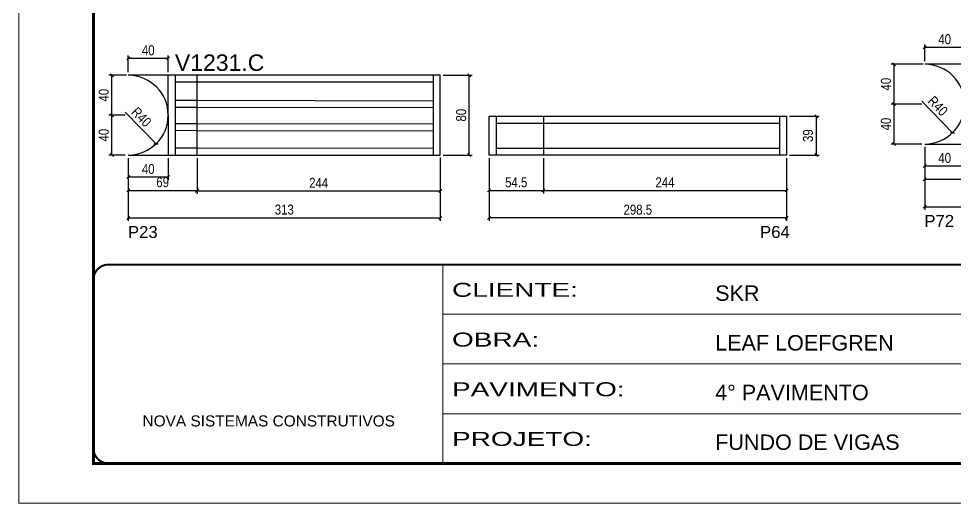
# Model space of a CAD drawing. Extents: x 1959 to 8212, y 239 to 4735.
# Drawn here: x 5142 to 6082, y 2537 to 3022 of the extents above; entities that cross this region are included whole.
import ezdxf

# ---------------------------------------------------------------- set-up
doc = ezdxf.new("R2010")
doc.units = 0
doc.linetypes.add('CONTINUO', pattern=[0])
doc.linetypes.add('DASHED', pattern=[0.75, 0.5, -0.25])
for name, color, linetype in [('5', 5, 'Continuous'), ('COTA', 241, 'Continuous'), ('NOMENCLATURA', 7, 'Continuous'), ('Painéis', 200, 'Continuous'), ('SARR_2.2x7', 40, 'Continuous')]:
    doc.layers.add(name, color=color, linetype=linetype)
doc.layers.add('Folhas', color=255, linetype='Continuous', lineweight=9)
doc.layers.add('SARRAFO DE PRESSAO', color=251, linetype='DASHED', lineweight=9)
doc.styles.add('ARIAL', font='arial.ttf')
doc.styles.add('COTA TECNICA', font='techl___.ttf', dxfattribs={"height": 10})
doc.styles.get("Standard").update_dxf_attribs({"font": 'arial.ttf'})
doc.styles.add('Tecnologia', font='')
doc.styles.get('Tecnologia').set_extended_font_data('Forgotten Futurist')
doc.dimstyles.new('PAINEL', dxfattribs={"dimtxt": 10, "dimasz": 3, "dimexe": 3, "dimexo": 3, "dimgap": 3, "dimtad": 1, "dimdec": 1, "dimzin": 12, "dimdsep": 46, "dimtxsty": 'COTA TECNICA', "dimblk1": 'OBLIQUE', "dimblk2": 'OBLIQUE', "dimsah": 1, "dimcen": 0.9, "dimclrd": 4, "dimclre": 4, "dimclrt": 240, "dimadec": 1, "dimazin": 3, "dimtfac": 1, "dimtdec": 1, "dimtmove": 0, "dimatfit": 3, "dimfxl": 1, "dimtolj": 1, "dimtzin": 12, "dimarcsym": 0})

# ---------------------------------------------------------------- blocks, each defined once
blk = doc.blocks.new('9999999999')
at = {"color": 30, "linetype": 'CONTINUO'}
for p, q in [((98564.56, 34230.21), (98564.56, 34429.45)), ((98564.56, 34379.64), (99583.98, 34379.64)), ((98564.56, 34329.83), (99487.98, 34329.83)), ((98564.56, 34280.02), (99487.98, 34280.02))]:
    blk.add_line(p, q, dxfattribs=at)
at = {"color": 30, "linetype": 'CONTINUO', "const_width": 2}
blk.add_lwpolyline([(99583.98, 34230.21), (99583.98, 34414.45, 0.414214), (99568.98, 34429.45), (98228.98, 34429.45, 0.414214), (98213.98, 34414.45), (98213.98, 34245.21, 0.414214), (98228.98, 34230.21), (99583.98, 34230.21)], format="xyb", dxfattribs=at)
at = {"layer": 'Folhas'}
blk.add_lwpolyline([(98138.98, 34190.21), (99623.98, 34190.21), (99623.98, 35240.21), (98138.98, 35240.21)], close=True, dxfattribs=at)
at = {"layer": 'Folhas', "color": 30, "const_width": 3}
blk.add_lwpolyline([(98213.98, 34230.21), (99583.98, 34230.21), (99583.98, 35200.21), (98213.98, 35200.21)], close=True, dxfattribs=at)
at = {"color": 7, "linetype": 'Continuous', "ltscale": 5, "style": 'ARIAL'}
for s, height, p in [('SKR', 15.483, (98837.68, 34393.13)), ('LEAF LOEFGREN', 15.4829, (98837.68, 34343.32)), ('4° PAVIMENTO', 15.4829, (98837.68, 34293.51)), ('NOVA SISTEMAS CONSTRUTIVOS', 11.0592, (98263.19, 34267.21)), ('FUNDO DE VIGAS', 15.4829, (98837.68, 34243.7))]:
    blk.add_text(s, height=height, dxfattribs=at).set_placement(p)
at = {"layer": 'Folhas', "color": 7, "style": 'Tecnologia', "width": 1.5}
for s, p in [('CLIENTE:', (98573.65, 34397.17)), ('OBRA:', (98573.65, 34347.31)), ('PAVIMENTO:', (98573.65, 34297.5)), ('PROJETO:', (98573.65, 34247.69))]:
    blk.add_text(s, height=14, dxfattribs=at).set_placement(p)
blk = doc.blocks.new('_Oblique')
at = {"color": 0, "linetype": 'ByBlock', "lineweight": -2}
blk.add_line((-0.5, -0.5), (0.5, 0.5), dxfattribs=at)
blk = doc.blocks.new('*D449')
at = {"layer": 'COTA', "color": 4, "lineweight": -2, "transparency": 16777216}
for p, q in [((5252.19, 2882.73), (5252.19, 2819.8)), ((5565.19, 2882.73), (5565.19, 2819.8)), ((5252.19, 2822.8), (5565.19, 2822.8))]:
    blk.add_line(p, q, dxfattribs=at)
at = {"layer": 'Defpoints', "color": 0, "transparency": 16777216}
for p in [(5252.19, 2885.73), (5565.19, 2885.73), (5565.19, 2822.8)]:
    blk.add_point(p, dxfattribs=at)
at = {"layer": 'COTA', "color": 4, "lineweight": -2, "transparency": 16777216, "xscale": 3, "yscale": 3, "zscale": 3, "rotation": 180}
blk.add_blockref('_Oblique', (5252.19, 2822.8), dxfattribs=at)
at = {"layer": 'COTA', "color": 4, "lineweight": -2, "transparency": 16777216, "xscale": 3, "yscale": 3, "zscale": 3}
blk.add_blockref('_Oblique', (5565.19, 2822.8), dxfattribs=at)
at = {"layer": 'COTA', "color": 240, "transparency": 16777216, "insert": (5408.69, 2831.02), "char_height": 10, "attachment_point": 5, "style": 'COTA TECNICA'}
blk.add_mtext('\\A1;313', dxfattribs=at)
blk = doc.blocks.new('*D450')
at = {"layer": 'COTA', "color": 4, "lineweight": -2, "transparency": 16777216}
for p, q in [((5614.12, 2882.73), (5614.12, 2819.8)), ((5912.62, 2882.73), (5912.62, 2819.8)), ((5912.62, 2822.8), (5614.12, 2822.8))]:
    blk.add_line(p, q, dxfattribs=at)
at = {"layer": 'Defpoints', "color": 0, "transparency": 16777216}
for p in [(5614.12, 2885.73), (5912.62, 2885.73), (5614.12, 2822.8)]:
    blk.add_point(p, dxfattribs=at)
at = {"layer": 'COTA', "color": 4, "lineweight": -2, "transparency": 16777216, "xscale": 3, "yscale": 3, "zscale": 3, "rotation": 180}
blk.add_blockref('_Oblique', (5614.12, 2822.8), dxfattribs=at)
at = {"layer": 'COTA', "color": 4, "lineweight": -2, "transparency": 16777216, "xscale": 3, "yscale": 3, "zscale": 3}
blk.add_blockref('_Oblique', (5912.62, 2822.8), dxfattribs=at)
at = {"layer": 'COTA', "color": 240, "transparency": 16777216, "insert": (5763.37, 2830.94), "char_height": 10, "attachment_point": 5, "style": 'COTA TECNICA'}
blk.add_mtext('\\A1;298.5', dxfattribs=at)
blk = doc.blocks.new('*D451')
at = {"layer": 'COTA', "color": 4, "lineweight": -2, "transparency": 16777216}
for p, q in [((5915.62, 2924.73), (5945.36, 2924.73)), ((5942.36, 2924.73), (5942.36, 2885.73)), ((5915.62, 2885.73), (5945.36, 2885.73))]:
    blk.add_line(p, q, dxfattribs=at)
at = {"layer": 'Defpoints', "color": 0, "transparency": 16777216}
for p in [(5912.62, 2924.73), (5912.62, 2885.73), (5942.36, 2885.73)]:
    blk.add_point(p, dxfattribs=at)
at = {"layer": 'COTA', "color": 4, "lineweight": -2, "transparency": 16777216, "xscale": 3, "yscale": 3, "zscale": 3}
for p, rotation in [((5942.36, 2924.73), 90), ((5942.36, 2885.73), 270)]:
    blk.add_blockref('_Oblique', p, dxfattribs=dict(at, rotation=rotation))
at = {"layer": 'COTA', "color": 240, "transparency": 16777216, "insert": (5934.11, 2905.23), "char_height": 10, "attachment_point": 5, "rotation": 90, "style": 'COTA TECNICA'}
blk.add_mtext('\\A1;39', dxfattribs=at)
blk = doc.blocks.new('*D452')
at = {"layer": 'COTA', "color": 4, "lineweight": -2, "transparency": 16777216}
for p, q in [((5249.19, 2925.73), (5232.7, 2925.73)), ((5235.7, 2885.73), (5235.7, 2925.73)), ((5249.19, 2885.73), (5232.7, 2885.73))]:
    blk.add_line(p, q, dxfattribs=at)
at = {"layer": 'Defpoints', "color": 0, "transparency": 16777216}
for p in [(5235.7, 2925.73), (5252.19, 2925.73), (5252.19, 2885.73)]:
    blk.add_point(p, dxfattribs=at)
at = {"layer": 'COTA', "color": 4, "lineweight": -2, "transparency": 16777216, "xscale": 3, "yscale": 3, "zscale": 3}
for p, rotation in [((5235.7, 2925.73), 90), ((5235.7, 2885.73), 270)]:
    blk.add_blockref('_Oblique', p, dxfattribs=dict(at, rotation=rotation))
at = {"layer": 'COTA', "color": 240, "transparency": 16777216, "insert": (5227.6, 2905.73), "char_height": 10, "attachment_point": 5, "rotation": 90, "style": 'COTA TECNICA'}
blk.add_mtext('\\A1;40', dxfattribs=at)
blk = doc.blocks.new('*D453')
at = {"layer": 'COTA', "color": 4, "lineweight": -2, "transparency": 16777216}
for p, q in [((5250.46, 2965.71), (5232.7, 2965.71)), ((5235.7, 2925.73), (5235.7, 2965.71)), ((5249.19, 2925.73), (5232.7, 2925.73))]:
    blk.add_line(p, q, dxfattribs=at)
at = {"layer": 'Defpoints', "color": 0, "transparency": 16777216}
for p in [(5235.7, 2965.71), (5253.46, 2965.71), (5252.19, 2925.73)]:
    blk.add_point(p, dxfattribs=at)
at = {"layer": 'COTA', "color": 4, "lineweight": -2, "transparency": 16777216, "xscale": 3, "yscale": 3, "zscale": 3}
for p, rotation in [((5235.7, 2965.71), 90), ((5235.7, 2925.73), 270)]:
    blk.add_blockref('_Oblique', p, dxfattribs=dict(at, rotation=rotation))
at = {"layer": 'COTA', "color": 240, "transparency": 16777216, "insert": (5227.6, 2945.72), "char_height": 10, "attachment_point": 5, "rotation": 90, "style": 'COTA TECNICA'}
blk.add_mtext('\\A1;40', dxfattribs=at)
blk = doc.blocks.new('*D454')
at = {"layer": 'COTA', "color": 4, "lineweight": -2, "transparency": 16777216}
for p, q in [((5252.19, 2968.73), (5252.19, 2985.62)), ((5292.19, 2982.62), (5252.19, 2982.62)), ((5292.19, 2968.73), (5292.19, 2985.62))]:
    blk.add_line(p, q, dxfattribs=at)
at = {"layer": 'Defpoints', "color": 0, "transparency": 16777216}
for p in [(5252.19, 2982.62), (5252.19, 2965.73), (5292.19, 2965.73)]:
    blk.add_point(p, dxfattribs=at)
at = {"layer": 'COTA', "color": 4, "lineweight": -2, "transparency": 16777216, "xscale": 3, "yscale": 3, "zscale": 3, "rotation": 180}
blk.add_blockref('_Oblique', (5252.19, 2982.62), dxfattribs=at)
at = {"layer": 'COTA', "color": 4, "lineweight": -2, "transparency": 16777216, "xscale": 3, "yscale": 3, "zscale": 3}
blk.add_blockref('_Oblique', (5292.19, 2982.62), dxfattribs=at)
at = {"layer": 'COTA', "color": 240, "transparency": 16777216, "insert": (5272.19, 2990.72), "char_height": 10, "attachment_point": 5, "style": 'COTA TECNICA'}
blk.add_mtext('\\A1;40', dxfattribs=at)
blk = doc.blocks.new('*D455')
at = {"layer": 'COTA', "color": 4, "lineweight": -2, "transparency": 16777216}
for p, q in [((5252.19, 2882.73), (5252.19, 2860.61)), ((5292.19, 2882.73), (5292.19, 2860.61)), ((5292.19, 2863.61), (5252.19, 2863.61))]:
    blk.add_line(p, q, dxfattribs=at)
at = {"layer": 'Defpoints', "color": 0, "transparency": 16777216}
for p in [(5252.19, 2885.73), (5292.19, 2885.73), (5252.19, 2863.61)]:
    blk.add_point(p, dxfattribs=at)
at = {"layer": 'COTA', "color": 4, "lineweight": -2, "transparency": 16777216, "xscale": 3, "yscale": 3, "zscale": 3, "rotation": 180}
blk.add_blockref('_Oblique', (5252.19, 2863.61), dxfattribs=at)
at = {"layer": 'COTA', "color": 4, "lineweight": -2, "transparency": 16777216, "xscale": 3, "yscale": 3, "zscale": 3}
blk.add_blockref('_Oblique', (5292.19, 2863.61), dxfattribs=at)
at = {"layer": 'COTA', "color": 240, "transparency": 16777216, "insert": (5272.19, 2871.71), "char_height": 10, "attachment_point": 5, "style": 'COTA TECNICA'}
blk.add_mtext('\\A1;40', dxfattribs=at)
blk = doc.blocks.new('*D456')
at = {"layer": 'COTA', "color": 4, "lineweight": -2, "transparency": 16777216}
blk.add_line((5249.21, 2928.79), (5280.06, 2897.04), dxfattribs=at)
at = {"layer": 'Defpoints', "color": 0, "transparency": 16777216}
for p in [(5252.19, 2925.73), (5280.06, 2897.04)]:
    blk.add_point(p, dxfattribs=at)
at = {"layer": 'COTA', "color": 4, "lineweight": -2, "transparency": 16777216, "xscale": 3, "yscale": 3, "zscale": 3, "rotation": 314.1689879656092}
blk.add_blockref('_Oblique', (5280.06, 2897.04), dxfattribs=at)
at = {"layer": 'COTA', "color": 240, "transparency": 16777216, "insert": (5265.32, 2923.84), "char_height": 10, "attachment_point": 5, "rotation": 314.16899, "style": 'COTA TECNICA'}
blk.add_mtext('\\A1;R40', dxfattribs=at)
blk = doc.blocks.new('*D457')
at = {"layer": 'COTA', "color": 4, "lineweight": -2, "transparency": 16777216}
for p, q in [((5568.19, 2965.73), (5597.28, 2965.73)), ((5594.28, 2885.73), (5594.28, 2965.73)), ((5568.19, 2885.73), (5597.28, 2885.73))]:
    blk.add_line(p, q, dxfattribs=at)
at = {"layer": 'Defpoints', "color": 0, "transparency": 16777216}
for p in [(5565.19, 2965.73), (5594.28, 2965.73), (5565.19, 2885.73)]:
    blk.add_point(p, dxfattribs=at)
at = {"layer": 'COTA', "color": 4, "lineweight": -2, "transparency": 16777216, "xscale": 3, "yscale": 3, "zscale": 3}
for p, rotation in [((5594.28, 2965.73), 90), ((5594.28, 2885.73), 270)]:
    blk.add_blockref('_Oblique', p, dxfattribs=dict(at, rotation=rotation))
at = {"layer": 'COTA', "color": 240, "transparency": 16777216, "insert": (5586.16, 2925.73), "char_height": 10, "attachment_point": 5, "rotation": 90, "style": 'COTA TECNICA'}
blk.add_mtext('\\A1;80', dxfattribs=at)
blk = doc.blocks.new('*D458')
at = {"layer": 'COTA', "color": 4, "lineweight": -2, "transparency": 16777216}
for p, q in [((5252.19, 2882.73), (5252.19, 2847.33)), ((5321.19, 2882.73), (5321.19, 2847.33)), ((5252.19, 2850.33), (5321.19, 2850.33))]:
    blk.add_line(p, q, dxfattribs=at)
at = {"layer": 'Defpoints', "color": 0, "transparency": 16777216}
for p in [(5252.19, 2885.73), (5321.19, 2885.73), (5321.19, 2850.33)]:
    blk.add_point(p, dxfattribs=at)
at = {"layer": 'COTA', "color": 4, "lineweight": -2, "transparency": 16777216, "xscale": 3, "yscale": 3, "zscale": 3, "rotation": 180}
blk.add_blockref('_Oblique', (5252.19, 2850.33), dxfattribs=at)
at = {"layer": 'COTA', "color": 4, "lineweight": -2, "transparency": 16777216, "xscale": 3, "yscale": 3, "zscale": 3}
blk.add_blockref('_Oblique', (5321.19, 2850.33), dxfattribs=at)
at = {"layer": 'COTA', "color": 240, "transparency": 16777216, "insert": (5286.69, 2858.46), "char_height": 10, "attachment_point": 5, "style": 'COTA TECNICA'}
blk.add_mtext('\\A1;69', dxfattribs=at)
blk = doc.blocks.new('*D459')
at = {"layer": 'COTA', "color": 4, "lineweight": -2, "transparency": 16777216}
for p, q in [((5321.19, 2882.73), (5321.19, 2846.83)), ((5565.19, 2883.23), (5565.19, 2846.83)), ((5321.19, 2849.83), (5565.19, 2849.83))]:
    blk.add_line(p, q, dxfattribs=at)
at = {"layer": 'Defpoints', "color": 0, "transparency": 16777216}
for p in [(5321.19, 2885.73), (5565.19, 2886.23), (5565.19, 2849.83)]:
    blk.add_point(p, dxfattribs=at)
at = {"layer": 'COTA', "color": 4, "lineweight": -2, "transparency": 16777216, "xscale": 3, "yscale": 3, "zscale": 3, "rotation": 180}
blk.add_blockref('_Oblique', (5321.19, 2849.83), dxfattribs=at)
at = {"layer": 'COTA', "color": 4, "lineweight": -2, "transparency": 16777216, "xscale": 3, "yscale": 3, "zscale": 3}
blk.add_blockref('_Oblique', (5565.19, 2849.83), dxfattribs=at)
at = {"layer": 'COTA', "color": 240, "transparency": 16777216, "insert": (5443.19, 2857.9), "char_height": 10, "attachment_point": 5, "style": 'COTA TECNICA'}
blk.add_mtext('\\A1;244', dxfattribs=at)
blk = doc.blocks.new('*D460')
at = {"layer": 'COTA', "color": 4, "lineweight": -2, "transparency": 16777216}
for p, q in [((5614.12, 2882.73), (5614.12, 2847.33)), ((5668.62, 2882.73), (5668.62, 2847.33)), ((5614.12, 2850.33), (5668.62, 2850.33))]:
    blk.add_line(p, q, dxfattribs=at)
at = {"layer": 'Defpoints', "color": 0, "transparency": 16777216}
for p in [(5614.12, 2885.73), (5668.62, 2885.73), (5668.62, 2850.33)]:
    blk.add_point(p, dxfattribs=at)
at = {"layer": 'COTA', "color": 4, "lineweight": -2, "transparency": 16777216, "xscale": 3, "yscale": 3, "zscale": 3, "rotation": 180}
blk.add_blockref('_Oblique', (5614.12, 2850.33), dxfattribs=at)
at = {"layer": 'COTA', "color": 4, "lineweight": -2, "transparency": 16777216, "xscale": 3, "yscale": 3, "zscale": 3}
blk.add_blockref('_Oblique', (5668.62, 2850.33), dxfattribs=at)
at = {"layer": 'COTA', "color": 240, "transparency": 16777216, "insert": (5641.37, 2858.44), "char_height": 10, "attachment_point": 5, "style": 'COTA TECNICA'}
blk.add_mtext('\\A1;54.5', dxfattribs=at)
blk = doc.blocks.new('*D461')
at = {"layer": 'COTA', "color": 4, "lineweight": -2, "transparency": 16777216}
for p, q in [((5668.62, 2882.73), (5668.62, 2847.33)), ((5912.62, 2882.73), (5912.62, 2847.33)), ((5668.62, 2850.33), (5912.62, 2850.33))]:
    blk.add_line(p, q, dxfattribs=at)
at = {"layer": 'Defpoints', "color": 0, "transparency": 16777216}
for p in [(5668.62, 2885.73), (5912.62, 2885.73), (5912.62, 2850.33)]:
    blk.add_point(p, dxfattribs=at)
at = {"layer": 'COTA', "color": 4, "lineweight": -2, "transparency": 16777216, "xscale": 3, "yscale": 3, "zscale": 3, "rotation": 180}
blk.add_blockref('_Oblique', (5668.62, 2850.33), dxfattribs=at)
at = {"layer": 'COTA', "color": 4, "lineweight": -2, "transparency": 16777216, "xscale": 3, "yscale": 3, "zscale": 3}
blk.add_blockref('_Oblique', (5912.62, 2850.33), dxfattribs=at)
at = {"layer": 'COTA', "color": 240, "transparency": 16777216, "insert": (5790.62, 2858.4), "char_height": 10, "attachment_point": 5, "style": 'COTA TECNICA'}
blk.add_mtext('\\A1;244', dxfattribs=at)
blk = doc.blocks.new('*D464')
at = {"layer": 'COTA', "color": 4, "lineweight": -2, "transparency": 16777216}
for p, q in [((6051.22, 2893.83), (6051.22, 2830.91)), ((6507.22, 2893.83), (6507.22, 2830.91)), ((6051.22, 2833.91), (6507.22, 2833.91))]:
    blk.add_line(p, q, dxfattribs=at)
at = {"layer": 'Defpoints', "color": 0, "transparency": 16777216}
for p in [(6051.22, 2896.83), (6507.22, 2896.83), (6507.22, 2833.91)]:
    blk.add_point(p, dxfattribs=at)
at = {"layer": 'COTA', "color": 4, "lineweight": -2, "transparency": 16777216, "xscale": 3, "yscale": 3, "zscale": 3, "rotation": 180}
blk.add_blockref('_Oblique', (6051.22, 2833.91), dxfattribs=at)
at = {"layer": 'COTA', "color": 4, "lineweight": -2, "transparency": 16777216, "xscale": 3, "yscale": 3, "zscale": 3}
blk.add_blockref('_Oblique', (6507.22, 2833.91), dxfattribs=at)
at = {"layer": 'COTA', "color": 240, "transparency": 16777216, "insert": (6279.22, 2842.02), "char_height": 10, "attachment_point": 5, "style": 'COTA TECNICA'}
blk.add_mtext('\\A1;456', dxfattribs=at)
blk = doc.blocks.new('*D465')
at = {"layer": 'COTA', "color": 4, "lineweight": -2, "transparency": 16777216}
for p, q in [((6048.22, 2936.83), (6017.41, 2936.83)), ((6020.41, 2896.83), (6020.41, 2936.83)), ((6048.22, 2896.83), (6017.41, 2896.83))]:
    blk.add_line(p, q, dxfattribs=at)
at = {"layer": 'Defpoints', "color": 0, "transparency": 16777216}
for p in [(6020.41, 2936.83), (6051.22, 2936.83), (6051.22, 2896.83)]:
    blk.add_point(p, dxfattribs=at)
at = {"layer": 'COTA', "color": 4, "lineweight": -2, "transparency": 16777216, "xscale": 3, "yscale": 3, "zscale": 3}
for p, rotation in [((6020.41, 2936.83), 90), ((6020.41, 2896.83), 270)]:
    blk.add_blockref('_Oblique', p, dxfattribs=dict(at, rotation=rotation))
at = {"layer": 'COTA', "color": 240, "transparency": 16777216, "insert": (6012.31, 2916.83), "char_height": 10, "attachment_point": 5, "rotation": 90, "style": 'COTA TECNICA'}
blk.add_mtext('\\A1;40', dxfattribs=at)
blk = doc.blocks.new('*D466')
at = {"layer": 'COTA', "color": 4, "lineweight": -2, "transparency": 16777216}
for p, q in [((6049.49, 2976.81), (6017.41, 2976.81)), ((6020.41, 2936.83), (6020.41, 2976.81)), ((6048.22, 2936.83), (6017.41, 2936.83))]:
    blk.add_line(p, q, dxfattribs=at)
at = {"layer": 'Defpoints', "color": 0, "transparency": 16777216}
for p in [(6020.41, 2976.81), (6052.49, 2976.81), (6051.22, 2936.83)]:
    blk.add_point(p, dxfattribs=at)
at = {"layer": 'COTA', "color": 4, "lineweight": -2, "transparency": 16777216, "xscale": 3, "yscale": 3, "zscale": 3}
for p, rotation in [((6020.41, 2976.81), 90), ((6020.41, 2936.83), 270)]:
    blk.add_blockref('_Oblique', p, dxfattribs=dict(at, rotation=rotation))
at = {"layer": 'COTA', "color": 240, "transparency": 16777216, "insert": (6012.31, 2956.82), "char_height": 10, "attachment_point": 5, "rotation": 90, "style": 'COTA TECNICA'}
blk.add_mtext('\\A1;40', dxfattribs=at)
blk = doc.blocks.new('*D467')
at = {"layer": 'COTA', "color": 4, "lineweight": -2, "transparency": 16777216}
for p, q in [((6051.22, 2979.83), (6051.22, 2996.72)), ((6091.22, 2993.72), (6051.22, 2993.72)), ((6091.22, 2979.83), (6091.22, 2996.72))]:
    blk.add_line(p, q, dxfattribs=at)
at = {"layer": 'Defpoints', "color": 0, "transparency": 16777216}
for p in [(6051.22, 2993.72), (6051.22, 2976.83), (6091.22, 2976.83)]:
    blk.add_point(p, dxfattribs=at)
at = {"layer": 'COTA', "color": 4, "lineweight": -2, "transparency": 16777216, "xscale": 3, "yscale": 3, "zscale": 3, "rotation": 180}
blk.add_blockref('_Oblique', (6051.22, 2993.72), dxfattribs=at)
at = {"layer": 'COTA', "color": 4, "lineweight": -2, "transparency": 16777216, "xscale": 3, "yscale": 3, "zscale": 3}
blk.add_blockref('_Oblique', (6091.22, 2993.72), dxfattribs=at)
at = {"layer": 'COTA', "color": 240, "transparency": 16777216, "insert": (6071.22, 3001.83), "char_height": 10, "attachment_point": 5, "style": 'COTA TECNICA'}
blk.add_mtext('\\A1;40', dxfattribs=at)
blk = doc.blocks.new('*D468')
at = {"layer": 'COTA', "color": 4, "lineweight": -2, "transparency": 16777216}
for p, q in [((6051.22, 2893.83), (6051.22, 2871.71)), ((6091.22, 2893.83), (6091.22, 2871.71)), ((6091.22, 2874.71), (6051.22, 2874.71))]:
    blk.add_line(p, q, dxfattribs=at)
at = {"layer": 'Defpoints', "color": 0, "transparency": 16777216}
for p in [(6051.22, 2896.83), (6091.22, 2896.83), (6051.22, 2874.71)]:
    blk.add_point(p, dxfattribs=at)
at = {"layer": 'COTA', "color": 4, "lineweight": -2, "transparency": 16777216, "xscale": 3, "yscale": 3, "zscale": 3, "rotation": 180}
blk.add_blockref('_Oblique', (6051.22, 2874.71), dxfattribs=at)
at = {"layer": 'COTA', "color": 4, "lineweight": -2, "transparency": 16777216, "xscale": 3, "yscale": 3, "zscale": 3}
blk.add_blockref('_Oblique', (6091.22, 2874.71), dxfattribs=at)
at = {"layer": 'COTA', "color": 240, "transparency": 16777216, "insert": (6071.22, 2882.81), "char_height": 10, "attachment_point": 5, "style": 'COTA TECNICA'}
blk.add_mtext('\\A1;40', dxfattribs=at)
blk = doc.blocks.new('*D469')
at = {"layer": 'COTA', "color": 4, "lineweight": -2, "transparency": 16777216}
blk.add_line((6048.24, 2939.9), (6079.09, 2908.14), dxfattribs=at)
at = {"layer": 'Defpoints', "color": 0, "transparency": 16777216}
for p in [(6051.22, 2936.83), (6079.09, 2908.14)]:
    blk.add_point(p, dxfattribs=at)
at = {"layer": 'COTA', "color": 4, "lineweight": -2, "transparency": 16777216, "xscale": 3, "yscale": 3, "zscale": 3, "rotation": 314.1689879656096}
blk.add_blockref('_Oblique', (6079.09, 2908.14), dxfattribs=at)
at = {"layer": 'COTA', "color": 240, "transparency": 16777216, "insert": (6064.35, 2934.95), "char_height": 10, "attachment_point": 5, "rotation": 314.16899, "style": 'COTA TECNICA'}
blk.add_mtext('\\A1;R40', dxfattribs=at)
blk = doc.blocks.new('*D470')
at = {"layer": 'COTA', "color": 4, "lineweight": -2, "transparency": 16777216}
for p, q in [((6051.22, 2893.83), (6051.22, 2858.44)), ((6267.72, 2893.83), (6267.72, 2858.44)), ((6051.22, 2861.44), (6267.72, 2861.44))]:
    blk.add_line(p, q, dxfattribs=at)
at = {"layer": 'Defpoints', "color": 0, "transparency": 16777216}
for p in [(6051.22, 2896.83), (6267.72, 2896.83), (6267.72, 2861.44)]:
    blk.add_point(p, dxfattribs=at)
at = {"layer": 'COTA', "color": 4, "lineweight": -2, "transparency": 16777216, "xscale": 3, "yscale": 3, "zscale": 3, "rotation": 180}
blk.add_blockref('_Oblique', (6051.22, 2861.44), dxfattribs=at)
at = {"layer": 'COTA', "color": 4, "lineweight": -2, "transparency": 16777216, "xscale": 3, "yscale": 3, "zscale": 3}
blk.add_blockref('_Oblique', (6267.72, 2861.44), dxfattribs=at)
at = {"layer": 'COTA', "color": 240, "transparency": 16777216, "insert": (6159.47, 2869.55), "char_height": 10, "attachment_point": 5, "style": 'COTA TECNICA'}
blk.add_mtext('\\A1;216.5', dxfattribs=at)

msp = doc.modelspace()

# ---------------------------------------------------------------- linework, layer by layer
at = {"layer": 'Painéis'}
for p, q in [((6454.72, 2976.83), (6051.22, 2976.83)), ((5565.19, 2965.73), (5252.19, 2965.73)), ((5321.19, 2885.73), (5321.19, 2965.73)), ((5565.19, 2886.23), (5565.19, 2965.73)), ((5614.12, 2885.73), (5614.12, 2924.73)), ((5614.12, 2924.73), (5912.62, 2924.73)), ((5668.62, 2924.73), (5668.62, 2885.73)), ((5912.62, 2924.73), (5912.62, 2885.73)), ((6051.22, 2896.83), (6507.22, 2896.83)), ((5252.19, 2885.73), (5383.19, 2885.73)), ((5383.19, 2885.73), (5565.19, 2885.73)), ((5565.19, 2885.73), (5565.19, 2886.23)), ((5912.62, 2885.73), (5614.12, 2885.73))]:
    msp.add_line(p, q, dxfattribs=at)
for centre in [(6051.22, 2936.83), (5252.19, 2925.73)]:
    msp.add_arc(centre, 40, 270, 90, dxfattribs=at)
at = {"layer": 'SARR_2.2x7', "linetype": 'Continuous'}
for p, q in [((5292.19, 2925.73), (5292.19, 2965.73)), ((5299.19, 2965.73), (5299.19, 2885.73)), ((5558.19, 2965.73), (5558.19, 2885.73)), ((5321.19, 2958.73), (5299.19, 2958.73)), ((5558.19, 2958.73), (5321.19, 2958.73)), ((5321.19, 2940.39), (5299.19, 2940.44)), ((5321.19, 2933.39), (5299.19, 2933.44)), ((5558.19, 2939.94), (5321.19, 2940.39)), ((5558.19, 2932.94), (5321.19, 2933.39)), ((5292.19, 2925.73), (5292.19, 2885.73)), ((5621.12, 2924.73), (5621.12, 2885.73)), ((5905.62, 2924.73), (5905.62, 2885.73)), ((5321.19, 2917.18), (5299.19, 2917.22)), ((5558.19, 2916.72), (5321.19, 2917.18)), ((5621.12, 2917.73), (5905.62, 2917.73)), ((5321.19, 2910.18), (5299.19, 2910.22)), ((5558.19, 2909.72), (5321.19, 2910.18)), ((5321.19, 2892.68), (5299.19, 2892.73)), ((5558.19, 2892.23), (5321.19, 2892.68)), ((5621.12, 2892.73), (5905.62, 2892.73))]:
    msp.add_line(p, q, dxfattribs=at)

# ---------------------------------------------------------------- block references
at = {"layer": 'SARRAFO DE PRESSAO', "color": 6, "linetype": 'ByBlock'}
msp.add_blockref('9999999999', (-92996.71, -31653.56), dxfattribs=at)

# ---------------------------------------------------------------- texts
at = {"layer": '5', "linetype": 'Continuous'}
for s, p in [('P72', (6050.85, 2813.71)), ('P23', (5251.82, 2802.6)), ('P64', (5886, 2802.6))]:
    msp.add_text(s, height=12, rotation=359.99996, dxfattribs=at).set_placement(p)
at = {"layer": 'NOMENCLATURA', "linetype": 'Continuous'}
msp.add_text('V1231.C', height=16.5, dxfattribs=at).set_placement((5298.99, 2970.16))

# ---------------------------------------------------------------- dimensions: what is measured, and where the dimension line sits
at = {"layer": 'COTA'}
for base, p1, p2, picture, middle in [((6051.22, 2993.72), (6091.22, 2976.83), (6051.22, 2976.83), '*D467', (6071.22, 3001.83)), ((5252.19, 2982.62), (5292.19, 2965.73), (5252.19, 2965.73), '*D454', (5272.19, 2990.72)), ((6507.22, 2833.91), (6051.22, 2896.83), (6507.22, 2896.83), '*D464', (6279.22, 2842.02)), ((6051.22, 2874.71), (6091.22, 2896.83), (6051.22, 2896.83), '*D468', (6071.22, 2882.81)), ((6267.72, 2861.44), (6051.22, 2896.83), (6267.72, 2896.83), '*D470', (6159.47, 2869.55)), ((5565.19, 2822.8), (5252.19, 2885.73), (5565.19, 2885.73), '*D449', (5408.69, 2831.02)), ((5252.19, 2863.61), (5292.19, 2885.73), (5252.19, 2885.73), '*D455', (5272.19, 2871.71)), ((5321.19, 2850.33), (5252.19, 2885.73), (5321.19, 2885.73), '*D458', (5286.69, 2858.46)), ((5614.12, 2822.8), (5912.62, 2885.73), (5614.12, 2885.73), '*D450', (5763.37, 2830.94)), ((5668.62, 2850.33), (5614.12, 2885.73), (5668.62, 2885.73), '*D460', (5641.37, 2858.44))]:
    dim = msp.add_linear_dim(base=base, p1=p1, p2=p2, dimstyle='PAINEL', dxfattribs=at)
    dim.commit()
    dim.dimension.update_dxf_attribs({"geometry": picture, "text_midpoint": middle})
for base, p1, p2, picture, middle in [((6020.41, 2976.81), (6051.22, 2936.83), (6052.49, 2976.81), '*D466', (6012.31, 2956.82)), ((5235.7, 2965.71), (5252.19, 2925.73), (5253.46, 2965.71), '*D453', (5227.6, 2945.72)), ((5594.28, 2965.73), (5565.19, 2885.73), (5565.19, 2965.73), '*D457', (5586.16, 2925.73)), ((6020.41, 2936.83), (6051.22, 2896.83), (6051.22, 2936.83), '*D465', (6012.31, 2916.83)), ((5235.7, 2925.73), (5252.19, 2885.73), (5252.19, 2925.73), '*D452', (5227.6, 2905.73)), ((5942.36, 2885.73), (5912.62, 2924.73), (5912.62, 2885.73), '*D451', (5934.11, 2905.23))]:
    dim = msp.add_linear_dim(base=base, p1=p1, p2=p2, angle=90, dimstyle='PAINEL', dxfattribs=at)
    dim.commit()
    dim.dimension.update_dxf_attribs({"geometry": picture, "text_midpoint": middle})
for center, mpoint, picture, middle in [((6051.22, 2936.83), (6079.09, 2908.14), '*D469', (6058.54, 2929.3)), ((5252.19, 2925.73), (5280.06, 2897.04), '*D456', (5259.51, 2918.19))]:
    dim = msp.add_radius_dim(center=center, mpoint=mpoint, dimstyle='PAINEL', dxfattribs=at)
    dim.commit()
    dim.dimension.update_dxf_attribs({"geometry": picture, "text_midpoint": middle, "dimtype": 164})
for base, p1, p2, picture, middle in [((5565.19, 2849.83), (5321.19, 2885.73), (5565.19, 2886.23), '*D459', (5443.19, 2857.9)), ((5912.62, 2850.33), (5668.62, 2885.73), (5912.62, 2885.73), '*D461', (5790.62, 2858.4))]:
    dim = msp.add_linear_dim(base=base, p1=p1, p2=p2, dimstyle='PAINEL', override={"dimtmove": 1}, dxfattribs=at)
    dim.commit()
    dim.dimension.update_dxf_attribs({"geometry": picture, "text_midpoint": middle})

doc.saveas('drawing.dxf')
